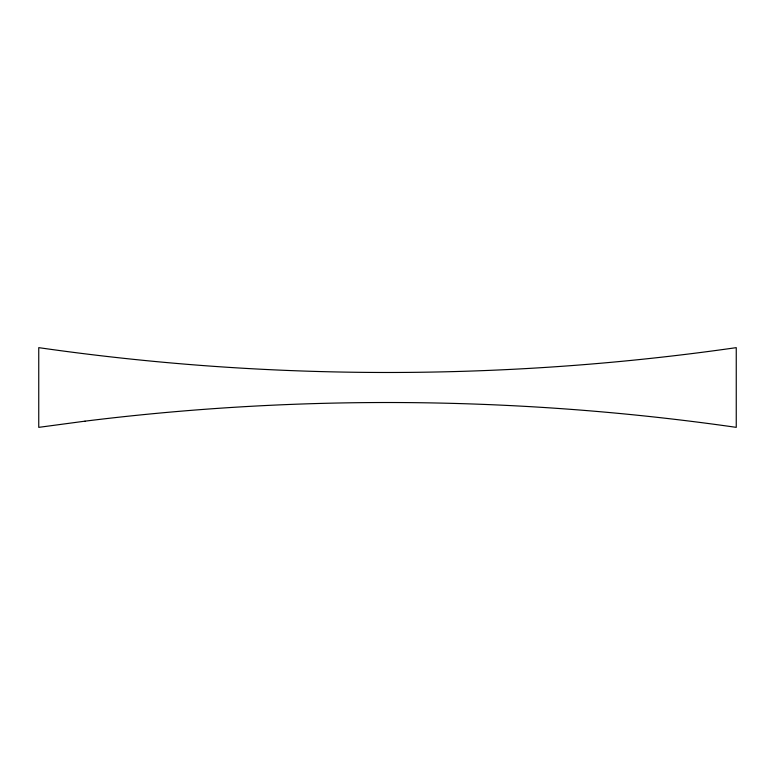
<?xml version="1.0" encoding="UTF-8"?>
<svg xmlns="http://www.w3.org/2000/svg" width="775" height="775" viewBox="0 0 775 775"><rect width="100%" height="100%" fill="white"/><g stroke="black" fill="none" stroke-linecap="round" stroke-linejoin="round"><path stroke-width="1.16" d="M84.998 421.164L38.75 427.354L38.75 347.646C269.69 380.757 505.31 380.757 736.25 347.646L736.25 427.354C520.703 396.461 301.088 394.378 84.998 421.164"/></g></svg>
